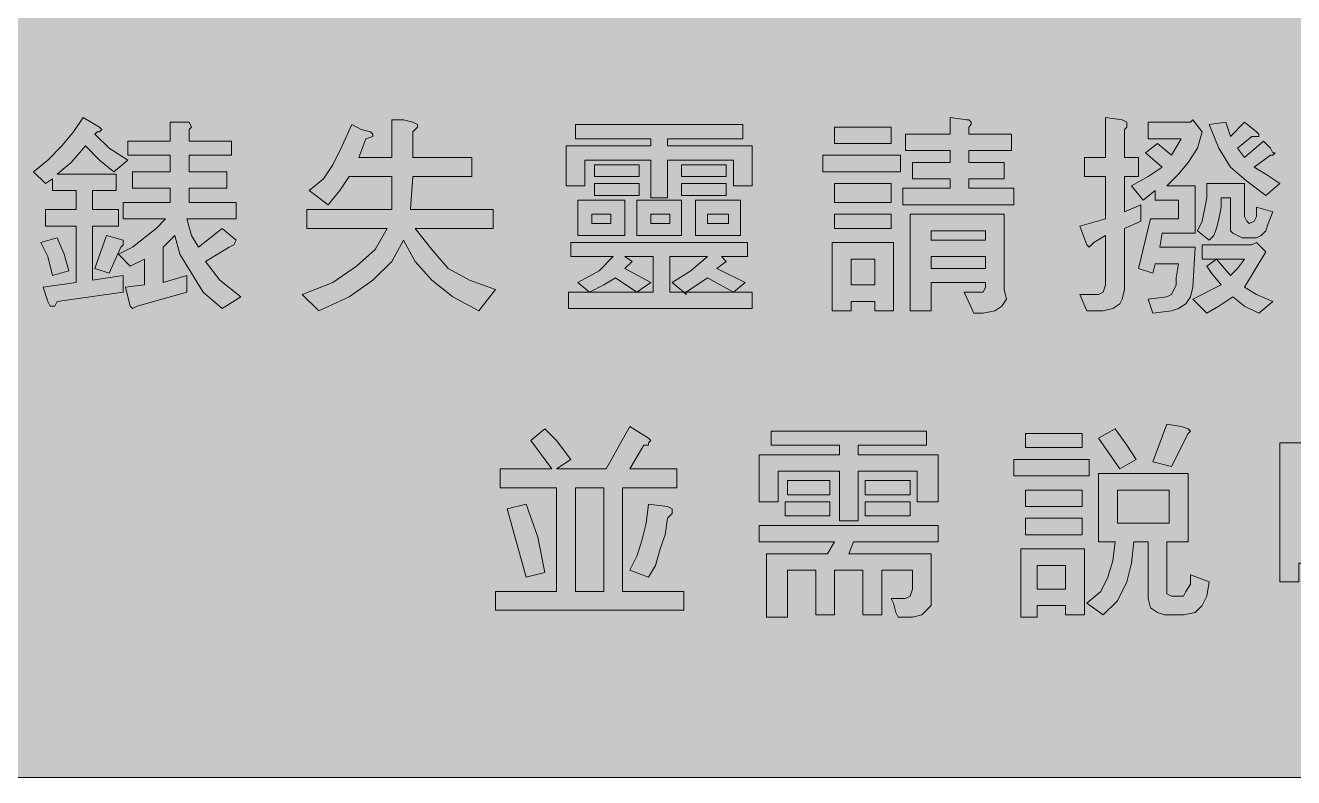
# Model space of a CAD drawing. Header units: metres. Extents: x 10 to 559, y 12 to 260.
# Drawn here: x 172.2 to 269.1, y 12.1 to 69.5 of the extents above; entities that cross this region are included whole.
import ezdxf

# ---------------------------------------------------------------- set-up
doc = ezdxf.new("R2010")
doc.units = ezdxf.units.M
doc.layers.add('FILL_BLUE_0000FF', color=7, linetype='Continuous', true_color=0x0000ff)
doc.layers.add('FILL_WHITE_FFFFFF', color=7, linetype='Continuous', true_color=0xffffff)

msp = doc.modelspace()

# ---------------------------------------------------------------- hatches: boundary and pattern name
at = {"layer": 'FILL_BLUE_0000FF', "true_color": 0x0000ff}
h = msp.add_hatch(color=7, dxfattribs=at)
h.dxf.hatch_style = 1
h.paths.add_polyline_path([(553.76, 259.97), (555.08, 259.58), (556.32, 258.96), (557.46, 258.12), (558.3, 256.98), (558.92, 255.74), (559.31, 254.42), (559.44, 253.08), (559.44, 19.26), (559.31, 17.91), (558.9, 16.56), (558.25, 15.32), (557.46, 14.22), (556.29, 13.28), (555.01, 12.6), (553.69, 12.2), (552.42, 12.06), (17.28, 12.06), (16.04, 12.2), (14.78, 12.6), (13.56, 13.28), (12.42, 14.22), (11.48, 15.36), (10.8, 16.61), (10.4, 17.92), (10.26, 19.26), (10.26, 253.08), (10.4, 254.41), (10.8, 255.6), (11.48, 256.93), (12.42, 258.12), (13.52, 259.04), (14.12, 259.36), (14.76, 259.56), (16.09, 259.97), (17.28, 260.1), (552.42, 260.1), (553.76, 259.97)])
at = {"layer": 'FILL_WHITE_FFFFFF', "true_color": 0xffffff}
h = msp.add_hatch(color=7, dxfattribs=at)
h.dxf.hatch_style = 1
h.paths.add_polyline_path([(173.88, 59.22), (174.96, 60.3), (175.86, 61.38), (176.58, 62.46), (177.84, 61.74), (178.02, 61.56), (177.84, 61.38), (177.66, 61.38), (177.48, 61.2), (178.56, 60.12), (180, 59.22), (178.92, 58.32), (177.84, 59.22), (176.76, 60.3), (175.68, 59.04), (174.6, 58.14), (179.1, 58.14), (179.1, 56.88), (177.3, 56.88), (177.3, 55.44), (179.28, 55.44), (179.28, 54.18), (177.3, 54.18), (177.3, 50.04), (179.64, 50.4), (179.64, 49.14), (174.6, 48.42), (174.42, 48.06), (174.06, 48.06), (173.88, 48.42), (173.52, 49.5), (176.04, 49.86), (176.04, 54.18), (173.7, 54.18), (173.7, 55.44), (176.04, 55.44), (176.04, 56.88), (174.24, 56.88), (174.24, 57.78), (173.7, 57.42), (172.8, 58.32), (173.88, 59.22)])
h = msp.add_hatch(color=7, dxfattribs=at)
h.dxf.hatch_style = 1
h.paths.add_polyline_path([(183.24, 60.66), (183.24, 62.1), (184.68, 62.1), (184.86, 61.74), (184.68, 61.56), (184.68, 60.66), (187.92, 60.66), (187.92, 59.58), (184.68, 59.58), (184.68, 58.32), (187.56, 58.32), (187.56, 57.06), (184.68, 57.06), (184.68, 55.98), (188.28, 55.98), (188.28, 54.72), (184.5, 54.72), (184.86, 53.46), (185.4, 52.56), (187.2, 54), (188.28, 53.1), (188.1, 52.74), (187.74, 52.56), (185.94, 51.48), (187.02, 50.04), (188.64, 48.78), (187.2, 47.88), (185.76, 49.14), (183.96, 52.02), (183.6, 53.46), (182.7, 52.56), (182.7, 49.86), (184.5, 50.4), (184.5, 49.14), (180.72, 48.06), (180.36, 47.88), (180.18, 48.06), (179.82, 49.5), (181.26, 49.68), (181.26, 51.66), (180.18, 51.12), (179.28, 52.02), (180.36, 52.56), (182.16, 54), (182.88, 54.72), (179.64, 54.72), (179.64, 55.98), (183.24, 55.98), (183.24, 57.06), (180.36, 57.06), (180.36, 58.32), (183.24, 58.32), (183.24, 59.58), (180, 59.58), (180, 60.66), (183.24, 60.66)])
h = msp.add_hatch(color=7, dxfattribs=at)
h.dxf.hatch_style = 1
h.paths.add_polyline_path([(198.54, 61.38), (198.72, 61.2), (198.72, 61.02), (198.18, 60.84), (197.64, 59.4), (200.16, 59.4), (200.16, 62.28), (201.06, 62.28), (201.78, 62.1), (202.14, 61.92), (202.14, 61.74), (201.78, 61.38), (201.78, 59.4), (206.28, 59.4), (206.28, 57.96), (201.78, 57.96), (201.6, 55.44), (207.9, 55.44), (207.9, 54), (201.96, 54), (203.22, 52.38), (204.48, 50.94), (206.1, 50.04), (208.08, 49.32), (206.82, 47.7), (204.84, 48.78), (203.22, 50.04), (201.96, 51.48), (201.06, 53.1), (200.16, 51.48), (198.72, 50.04), (196.92, 48.78), (194.58, 47.7), (193.32, 48.96), (195.66, 49.86), (197.46, 51.12), (198.9, 52.38), (199.8, 54), (193.68, 54), (193.68, 55.44), (200.16, 55.44), (200.16, 57.96), (196.92, 57.96), (196.2, 56.88), (195.3, 55.8), (193.86, 56.88), (194.94, 57.78), (195.66, 58.86), (196.38, 60.3), (197.1, 61.92), (197.82, 61.56), (198.54, 61.38)])
h = msp.add_hatch(color=7, dxfattribs=at)
h.dxf.hatch_style = 1
h.paths.add_polyline_path([(239.4, 61.2), (242.82, 61.2), (242.82, 62.46), (244.08, 62.28), (244.26, 62.28), (244.44, 62.1), (244.44, 61.92), (244.26, 61.74), (244.26, 61.2), (247.5, 61.2), (247.5, 59.94), (244.26, 59.94), (244.26, 59.04), (246.96, 59.04), (246.96, 57.78), (244.26, 57.78), (244.26, 57.06), (247.68, 57.06), (247.68, 55.8), (239.22, 55.8), (239.22, 57.06), (242.82, 57.06), (242.82, 57.78), (239.94, 57.78), (239.94, 59.04), (242.82, 59.04), (242.82, 59.94), (239.4, 59.94), (239.4, 61.2)])
h = msp.add_hatch(color=7, dxfattribs=at)
h.dxf.hatch_style = 1
h.paths.add_polyline_path([(255.96, 62.28), (256.32, 62.1), (256.32, 61.74), (256.14, 61.56), (256.14, 59.4), (257.22, 59.4), (257.22, 57.96), (256.14, 57.96), (256.14, 55.26), (257.4, 55.8), (257.4, 54.54), (256.14, 54), (256.14, 49.32), (255.96, 48.6), (255.78, 48.24), (255.24, 47.88), (254.52, 47.7), (253.26, 47.7), (252.72, 48.96), (254.16, 48.96), (254.52, 49.14), (254.7, 49.68), (254.7, 53.46), (253.8, 52.92), (253.62, 52.74), (253.44, 52.56), (253.26, 52.74), (252.72, 54.18), (254.7, 54.72), (254.7, 57.96), (253.08, 57.96), (253.08, 59.4), (254.7, 59.4), (254.7, 62.46), (255.96, 62.28)])
h = msp.add_hatch(color=7, dxfattribs=at)
h.dxf.hatch_style = 1
h.paths.add_polyline_path([(261.18, 62.1), (261.36, 62.28), (262.08, 61.38), (261.72, 60.12), (261, 59.04), (260.28, 58.14), (259.38, 57.24), (261.54, 57.24), (261.54, 53.64), (259.02, 53.64), (258.84, 52.56), (261.54, 52.56), (261.36, 49.5), (261.18, 48.78), (260.82, 48.24), (260.28, 47.88), (259.74, 47.7), (258.3, 47.52), (257.94, 48.6), (259.38, 48.78), (259.74, 48.96), (260.1, 49.68), (260.1, 50.22), (260.28, 51.3), (258.48, 51.3), (258.3, 50.58), (257.22, 50.94), (258.12, 54.72), (260.28, 54.72), (260.28, 56.16), (258.48, 56.16), (258.48, 56.88), (257.58, 56.16), (256.68, 57.24), (257.94, 57.96), (259.02, 58.68), (257.76, 59.76), (258.66, 60.48), (259.74, 59.58), (260.46, 60.84), (257.94, 60.84), (257.94, 62.1), (261.18, 62.1)])
h = msp.add_hatch(color=7, dxfattribs=at)
h.dxf.hatch_style = 1
h.paths.add_polyline_path([(264.24, 61.02), (265.32, 62.1), (266.22, 61.38), (266.4, 61.2), (266.4, 61.02), (265.86, 61.02), (264.78, 60.12), (265.32, 59.4), (266.76, 60.66), (267.3, 60.12), (267.48, 59.76), (267.66, 59.76), (267.48, 59.58), (267.3, 59.58), (266.04, 58.68), (266.94, 58.14), (268.02, 57.42), (266.94, 56.52), (265.5, 57.6), (264.24, 58.68), (263.34, 60.12), (262.62, 61.92), (263.88, 62.1), (264.24, 61.02)])
h = msp.add_hatch(color=7, dxfattribs=at)
h.dxf.hatch_style = 1
h.paths.add_polyline_path([(226.98, 61.92), (226.98, 60.84), (221.22, 60.84), (221.22, 60.3), (227.7, 60.3), (227.7, 57.24), (226.26, 57.24), (226.26, 59.22), (221.22, 59.22), (221.22, 56.34), (219.96, 56.34), (219.96, 59.22), (214.92, 59.22), (214.92, 57.24), (213.48, 57.24), (213.48, 60.3), (219.96, 60.3), (219.96, 60.84), (214.2, 60.84), (214.2, 61.92), (226.98, 61.92)])
h = msp.add_hatch(color=7, dxfattribs=at)
h.dxf.hatch_style = 1
h.paths.add_polyline_path([(238.32, 61.74), (238.32, 60.48), (234, 60.48), (234, 61.74), (238.32, 61.74)])
h = msp.add_hatch(color=7, dxfattribs=at)
h.dxf.hatch_style = 1
h.paths.add_polyline_path([(239.04, 59.58), (239.04, 58.32), (233.1, 58.32), (233.1, 59.58), (239.04, 59.58)])
h = msp.add_hatch(color=7, dxfattribs=at)
h.dxf.hatch_style = 1
h.paths.add_polyline_path([(219.06, 58.86), (219.06, 57.96), (215.64, 57.96), (215.64, 58.86), (219.06, 58.86)])
h = msp.add_hatch(color=7, dxfattribs=at)
h.dxf.hatch_style = 1
h.paths.add_polyline_path([(225.72, 58.86), (225.72, 57.96), (222.3, 57.96), (222.3, 58.86), (225.72, 58.86)])
h = msp.add_hatch(color=7, dxfattribs=at)
h.dxf.hatch_style = 1
h.paths.add_polyline_path([(219.06, 57.42), (219.06, 56.52), (215.64, 56.52), (215.64, 57.42), (219.06, 57.42)])
h = msp.add_hatch(color=7, dxfattribs=at)
h.dxf.hatch_style = 1
h.paths.add_polyline_path([(225.72, 57.42), (225.72, 56.52), (222.3, 56.52), (222.3, 57.42), (225.72, 57.42)])
h = msp.add_hatch(color=7, dxfattribs=at)
h.dxf.hatch_style = 1
h.paths.add_polyline_path([(238.32, 57.42), (238.32, 55.98), (234, 55.98), (234, 57.42), (238.32, 57.42)])
h = msp.add_hatch(color=7, dxfattribs=at)
h.dxf.hatch_style = 1
h.paths.add_polyline_path([(265.32, 54.9), (265.5, 54.54), (265.68, 54.36), (266.04, 54.54), (266.22, 54.9), (266.22, 55.62), (267.48, 55.26), (267.12, 54.36), (266.94, 53.82), (266.76, 53.64), (266.58, 53.46), (266.22, 53.28), (265.14, 53.28), (264.78, 53.46), (264.42, 53.64), (264.24, 53.82), (264.24, 56.34), (263.52, 56.34), (263.52, 55.62), (263.34, 54.72), (263.16, 54), (262.98, 53.46), (262.62, 53.1), (261.72, 53.82), (262.08, 54.54), (262.44, 56.34), (262.44, 57.42), (265.32, 57.42), (265.32, 54.9)])
h = msp.add_hatch(color=7, dxfattribs=at)
h.dxf.hatch_style = 1
h.paths.add_polyline_path([(217.98, 53.46), (214.38, 53.46), (214.38, 56.16), (217.98, 56.16), (217.98, 53.46)])
h.paths.add_polyline_path([(216.9, 55.08), (215.46, 55.08), (215.46, 54.36), (216.9, 54.36), (216.9, 55.08)], flags=16)
h = msp.add_hatch(color=7, dxfattribs=at)
h.dxf.hatch_style = 1
h.paths.add_polyline_path([(222.3, 53.46), (218.88, 53.46), (218.88, 56.16), (222.3, 56.16), (222.3, 53.46)])
h.paths.add_polyline_path([(221.4, 55.08), (219.96, 55.08), (219.96, 54.36), (221.4, 54.36), (221.4, 55.08)], flags=16)
h = msp.add_hatch(color=7, dxfattribs=at)
h.dxf.hatch_style = 1
h.paths.add_polyline_path([(226.8, 53.46), (223.38, 53.46), (223.38, 56.16), (226.8, 56.16), (226.8, 53.46)])
h.paths.add_polyline_path([(225.9, 55.08), (224.28, 55.08), (224.28, 54.36), (225.9, 54.36), (225.9, 55.08)], flags=16)
h = msp.add_hatch(color=7, dxfattribs=at)
h.dxf.hatch_style = 1
h.paths.add_polyline_path([(238.32, 55.08), (238.32, 54), (234, 54), (234, 55.08), (238.32, 55.08)])
h = msp.add_hatch(color=7, dxfattribs=at)
h.dxf.hatch_style = 1
h.paths.add_polyline_path([(246.96, 49.32), (247.14, 48.6), (246.78, 48.06), (246.24, 47.7), (245.34, 47.52), (244.62, 47.52), (243.9, 49.14), (245.34, 49.14), (245.52, 49.5), (245.52, 49.86), (241.38, 49.86), (241.38, 47.7), (239.76, 47.7), (239.76, 55.08), (246.96, 55.08), (246.96, 49.32)])
h.paths.add_polyline_path([(241.38, 53.82), (241.38, 53.1), (245.52, 53.1), (245.52, 53.82), (241.38, 53.82)], flags=16)
h.paths.add_polyline_path([(245.52, 51.84), (241.38, 51.84), (241.38, 50.94), (245.52, 50.94), (245.52, 51.84)], flags=16)
h = msp.add_hatch(color=7, dxfattribs=at)
h.dxf.hatch_style = 1
h.paths.add_polyline_path([(178.38, 53.46), (179.64, 53.1), (179.64, 52.74), (179.46, 52.56), (178.56, 50.58), (177.48, 50.94), (178.38, 53.46)])
h = msp.add_hatch(color=7, dxfattribs=at)
h.dxf.hatch_style = 1
h.paths.add_polyline_path([(175.14, 52.02), (175.5, 50.76), (174.24, 50.4), (173.88, 51.84), (173.34, 52.92), (174.6, 53.28), (175.14, 52.02)])
h = msp.add_hatch(color=7, dxfattribs=at)
h.dxf.hatch_style = 1
h.paths.add_polyline_path([(227.7, 47.88), (213.66, 47.88), (213.66, 49.14), (215.28, 49.14), (214.38, 49.86), (216, 50.76), (217.08, 51.84), (213.84, 51.84), (213.84, 52.92), (227.34, 52.92), (227.34, 51.84), (225.36, 51.84), (225.72, 51.48), (225, 50.94), (227.16, 49.86), (226.26, 49.14), (227.7, 49.14), (227.7, 47.88)])
h.paths.add_polyline_path([(218.88, 49.14), (217.26, 50.22), (216.36, 49.68), (215.28, 49.14), (218.88, 49.14)], flags=16)
h.paths.add_polyline_path([(220.14, 49.14), (220.14, 51.84), (217.98, 51.84), (218.52, 51.48), (217.98, 50.94), (219.96, 49.86), (218.88, 49.14), (220.14, 49.14)], flags=16)
h.paths.add_polyline_path([(224.28, 50.22), (222.66, 49.14), (226.26, 49.14), (224.28, 50.22)], flags=16)
h.paths.add_polyline_path([(222.48, 49.14), (222.66, 48.96), (222.66, 49.14), (222.48, 49.14)], flags=16)
h.paths.add_polyline_path([(221.58, 49.86), (223.02, 50.76), (224.28, 51.84), (221.4, 51.84), (221.4, 49.14), (222.48, 49.14), (221.58, 49.86)], flags=16)
h = msp.add_hatch(color=7, dxfattribs=at)
h.dxf.hatch_style = 1
h.paths.add_polyline_path([(238.5, 52.92), (238.5, 47.7), (237.06, 47.7), (237.06, 48.42), (235.26, 48.42), (235.26, 47.7), (233.82, 47.7), (233.82, 52.92), (238.5, 52.92)])
h.paths.add_polyline_path([(237.06, 51.66), (235.26, 51.66), (235.26, 49.68), (237.06, 49.68), (237.06, 51.66)], flags=16)
h = msp.add_hatch(color=7, dxfattribs=at)
h.dxf.hatch_style = 1
h.paths.add_polyline_path([(262.08, 52.74), (265.86, 52.74), (266.22, 52.92), (266.94, 52.2), (265.32, 49.5), (266.22, 48.96), (267.48, 48.42), (266.4, 47.52), (265.32, 48.06), (264.42, 48.78), (263.34, 48.06), (262.44, 47.52), (261.36, 48.6), (263.52, 49.68), (262.8, 50.58), (262.44, 51.12), (263.16, 51.66), (262.08, 51.66), (262.08, 52.74)])
h.paths.add_polyline_path([(264.24, 50.4), (264.78, 50.94), (265.32, 51.66), (263.16, 51.66), (264.24, 50.4)], flags=16)
h = msp.add_hatch(color=7, dxfattribs=at)
h.dxf.hatch_style = 1
h.paths.add_polyline_path([(210.78, 37.8), (211.86, 38.7), (212.76, 37.8), (213.84, 36.36), (212.76, 35.64), (216.54, 35.64), (218.34, 38.88), (219.78, 37.98), (219.96, 37.8), (219.78, 37.62), (219.78, 37.44), (219.42, 37.44), (218.34, 35.64), (221.94, 35.64), (221.94, 34.2), (217.8, 34.2), (217.8, 26.28), (222.48, 26.28), (222.48, 24.84), (208.08, 24.84), (208.08, 26.28), (212.76, 26.28), (212.76, 34.2), (208.44, 34.2), (208.44, 35.64), (212.4, 35.64), (210.78, 37.8)])
h.paths.add_polyline_path([(216.36, 34.2), (214.2, 34.2), (214.2, 26.28), (216.36, 26.28), (216.36, 34.2)], flags=16)
h = msp.add_hatch(color=7, dxfattribs=at)
h.dxf.hatch_style = 1
h.paths.add_polyline_path([(259.38, 39.06), (260.46, 38.88), (261, 38.7), (261.18, 38.52), (261, 38.34), (259.74, 35.82), (258.3, 36.18), (259.38, 39.06)])
h = msp.add_hatch(color=7, dxfattribs=at)
h.dxf.hatch_style = 1
h.paths.add_polyline_path([(241.92, 36.72), (241.92, 33.12), (240.3, 33.12), (240.3, 35.46), (235.8, 35.46), (235.8, 31.68), (234.36, 31.68), (234.36, 35.46), (229.68, 35.46), (229.68, 33.12), (228.24, 33.12), (228.24, 36.72), (234.36, 36.72), (234.36, 37.44), (229.14, 37.44), (229.14, 38.52), (241.02, 38.52), (241.02, 37.44), (235.8, 37.44), (235.8, 36.72), (241.92, 36.72)])
h = msp.add_hatch(color=7, dxfattribs=at)
h.dxf.hatch_style = 1
h.paths.add_polyline_path([(252.9, 38.34), (252.9, 37.26), (248.58, 37.26), (248.58, 38.34), (252.9, 38.34)])
h = msp.add_hatch(color=7, dxfattribs=at)
h.dxf.hatch_style = 1
h.paths.add_polyline_path([(254.16, 37.98), (255.42, 38.7), (256.32, 37.44), (257.04, 36.36), (255.78, 35.64), (254.16, 37.98)])
h = msp.add_hatch(color=7, dxfattribs=at)
h.dxf.hatch_style = 1
h.paths.add_polyline_path([(271.98, 27.9), (271.98, 28.44), (269.46, 28.44), (269.46, 27), (268.02, 27), (268.02, 37.62), (273.42, 37.62), (273.42, 27.9), (271.98, 27.9)])
h.paths.add_polyline_path([(269.46, 36.36), (269.46, 33.66), (271.98, 33.66), (271.98, 36.36), (269.46, 36.36)], flags=16)
h.paths.add_polyline_path([(271.98, 32.4), (269.46, 32.4), (269.46, 29.7), (271.98, 29.7), (271.98, 32.4)], flags=16)
h = msp.add_hatch(color=7, dxfattribs=at)
h.dxf.hatch_style = 1
h.paths.add_polyline_path([(253.44, 36.36), (253.44, 35.1), (247.68, 35.1), (247.68, 36.36), (253.44, 36.36)])
h = msp.add_hatch(color=7, dxfattribs=at)
h.dxf.hatch_style = 1
h.paths.add_polyline_path([(261, 35.28), (261, 30.06), (259.38, 30.06), (259.38, 26.1), (259.74, 25.92), (260.64, 25.92), (260.82, 26.28), (261.18, 26.82), (261.18, 27.54), (262.62, 27), (262.44, 25.92), (262.08, 25.2), (261.54, 24.66), (260.64, 24.48), (259.2, 24.48), (258.66, 24.66), (258.12, 25.02), (257.94, 25.74), (257.94, 30.06), (256.86, 30.06), (256.68, 28.44), (256.32, 27), (255.6, 25.56), (254.52, 24.48), (253.26, 25.38), (254.34, 26.28), (254.88, 27.36), (255.24, 28.62), (255.42, 30.06), (254.16, 30.06), (254.16, 35.28), (261, 35.28)])
h.paths.add_polyline_path([(259.56, 34.02), (255.6, 34.02), (255.6, 31.5), (259.56, 31.5), (259.56, 34.02)], flags=16)
h = msp.add_hatch(color=7, dxfattribs=at)
h.dxf.hatch_style = 1
h.paths.add_polyline_path([(233.64, 34.74), (233.64, 33.66), (230.4, 33.66), (230.4, 34.74), (233.64, 34.74)])
h = msp.add_hatch(color=7, dxfattribs=at)
h.dxf.hatch_style = 1
h.paths.add_polyline_path([(239.76, 34.74), (239.76, 33.66), (236.34, 33.66), (236.34, 34.74), (239.76, 34.74)])
h = msp.add_hatch(color=7, dxfattribs=at)
h.dxf.hatch_style = 1
h.paths.add_polyline_path([(252.9, 34.02), (252.9, 32.76), (248.58, 32.76), (248.58, 34.02), (252.9, 34.02)])
h = msp.add_hatch(color=7, dxfattribs=at)
h.dxf.hatch_style = 1
h.paths.add_polyline_path([(233.64, 33.12), (233.64, 32.04), (230.22, 32.04), (230.22, 33.12), (233.64, 33.12)])
h = msp.add_hatch(color=7, dxfattribs=at)
h.dxf.hatch_style = 1
h.paths.add_polyline_path([(239.76, 33.12), (239.76, 32.04), (236.34, 32.04), (236.34, 33.12), (239.76, 33.12)])
h = msp.add_hatch(color=7, dxfattribs=at)
h.dxf.hatch_style = 1
h.paths.add_polyline_path([(211.32, 30.42), (211.86, 27.72), (210.42, 27.36), (208.98, 32.58), (210.42, 32.94), (211.32, 30.42)])
h = msp.add_hatch(color=7, dxfattribs=at)
h.dxf.hatch_style = 1
h.paths.add_polyline_path([(218.88, 28.98), (219.24, 30.06), (219.6, 31.5), (219.78, 32.94), (221.22, 32.76), (221.58, 32.58), (221.58, 32.22), (221.22, 31.86), (221.04, 30.6), (220.68, 29.52), (220.32, 28.26), (219.78, 27.36), (218.34, 27.9), (218.88, 28.98)])
h = msp.add_hatch(color=7, dxfattribs=at)
h.dxf.hatch_style = 1
h.paths.add_polyline_path([(241.92, 30.06), (235.44, 30.06), (235.08, 29.16), (241.38, 29.16), (241.38, 25.2), (240.66, 24.48), (239.94, 24.3), (238.86, 24.3), (238.68, 24.66), (238.5, 25.38), (238.32, 25.74), (239.4, 25.74), (239.76, 25.92), (239.94, 26.46), (239.94, 27.9), (237.6, 27.9), (237.6, 24.48), (236.16, 24.48), (236.16, 27.9), (234, 27.9), (234, 24.48), (232.56, 24.48), (232.56, 27.9), (230.4, 27.9), (230.4, 24.3), (228.78, 24.3), (228.78, 29.16), (233.46, 29.16), (234, 30.06), (228.24, 30.06), (228.24, 31.32), (241.92, 31.32), (241.92, 30.06)])
h = msp.add_hatch(color=7, dxfattribs=at)
h.dxf.hatch_style = 1
h.paths.add_polyline_path([(252.9, 31.86), (252.9, 30.6), (248.58, 30.6), (248.58, 31.86), (252.9, 31.86)])
h = msp.add_hatch(color=7, dxfattribs=at)
h.dxf.hatch_style = 1
h.paths.add_polyline_path([(253.08, 29.52), (253.08, 24.48), (251.64, 24.48), (251.64, 25.2), (249.48, 25.2), (249.48, 24.3), (248.22, 24.3), (248.22, 29.52), (253.08, 29.52)])
h.paths.add_polyline_path([(251.64, 28.26), (249.48, 28.26), (249.48, 26.46), (251.64, 26.46), (251.64, 28.26)], flags=16)

# ---------------------------------------------------------------- linework, layer by layer
at = {"layer": 'FILL_BLUE_0000FF', "lineweight": 0, "true_color": 0x0000ff}
msp.add_lwpolyline([(552.42, 12.06), (17.28, 12.06), (16.04, 12.2), (14.78, 12.6), (13.56, 13.28), (12.42, 14.22), (11.48, 15.36), (10.8, 16.61), (10.4, 17.92), (10.26, 19.26), (10.26, 253.08), (10.4, 254.41), (10.8, 255.6), (11.48, 256.93), (12.42, 258.12), (13.52, 259.04), (14.12, 259.36), (14.76, 259.56), (16.09, 259.97), (17.28, 260.1), (552.42, 260.1)], dxfattribs=at)
at = {"layer": 'FILL_WHITE_FFFFFF', "lineweight": 0, "true_color": 0xffffff}
for points in [[(173.88, 59.22), (174.96, 60.3), (175.86, 61.38), (176.58, 62.46), (177.84, 61.74), (178.02, 61.56), (177.84, 61.38), (177.66, 61.38), (177.48, 61.2), (178.56, 60.12), (180, 59.22), (178.92, 58.32), (177.84, 59.22), (176.76, 60.3), (175.68, 59.04), (174.6, 58.14), (179.1, 58.14), (179.1, 56.88), (177.3, 56.88), (177.3, 55.44), (179.28, 55.44), (179.28, 54.18), (177.3, 54.18), (177.3, 50.04), (179.64, 50.4), (179.64, 49.14), (174.6, 48.42), (174.42, 48.06), (174.06, 48.06), (173.88, 48.42), (173.52, 49.5), (176.04, 49.86), (176.04, 54.18), (173.7, 54.18), (173.7, 55.44), (176.04, 55.44), (176.04, 56.88), (174.24, 56.88), (174.24, 57.78), (173.7, 57.42), (172.8, 58.32)], [(183.24, 60.66), (183.24, 62.1), (184.68, 62.1), (184.86, 61.74), (184.68, 61.56), (184.68, 60.66), (187.92, 60.66), (187.92, 59.58), (184.68, 59.58), (184.68, 58.32), (187.56, 58.32), (187.56, 57.06), (184.68, 57.06), (184.68, 55.98), (188.28, 55.98), (188.28, 54.72), (184.5, 54.72), (184.86, 53.46), (185.4, 52.56), (187.2, 54), (188.28, 53.1), (188.1, 52.74), (187.74, 52.56), (185.94, 51.48), (187.02, 50.04), (188.64, 48.78), (187.2, 47.88), (185.76, 49.14), (183.96, 52.02), (183.6, 53.46), (182.7, 52.56), (182.7, 49.86), (184.5, 50.4), (184.5, 49.14), (180.72, 48.06), (180.36, 47.88), (180.18, 48.06), (179.82, 49.5), (181.26, 49.68), (181.26, 51.66), (180.18, 51.12), (179.28, 52.02), (180.36, 52.56), (182.16, 54), (182.88, 54.72), (179.64, 54.72), (179.64, 55.98), (183.24, 55.98), (183.24, 57.06), (180.36, 57.06), (180.36, 58.32), (183.24, 58.32), (183.24, 59.58), (180, 59.58), (180, 60.66)], [(198.54, 61.38), (198.72, 61.2), (198.72, 61.02), (198.18, 60.84), (197.64, 59.4), (200.16, 59.4), (200.16, 62.28), (201.06, 62.28), (201.78, 62.1), (202.14, 61.92), (202.14, 61.74), (201.78, 61.38), (201.78, 59.4), (206.28, 59.4), (206.28, 57.96), (201.78, 57.96), (201.6, 55.44), (207.9, 55.44), (207.9, 54), (201.96, 54), (203.22, 52.38), (204.48, 50.94), (206.1, 50.04), (208.08, 49.32), (206.82, 47.7), (204.84, 48.78), (203.22, 50.04), (201.96, 51.48), (201.06, 53.1), (200.16, 51.48), (198.72, 50.04), (196.92, 48.78), (194.58, 47.7), (193.32, 48.96), (195.66, 49.86), (197.46, 51.12), (198.9, 52.38), (199.8, 54), (193.68, 54), (193.68, 55.44), (200.16, 55.44), (200.16, 57.96), (196.92, 57.96), (196.2, 56.88), (195.3, 55.8), (193.86, 56.88), (194.94, 57.78), (195.66, 58.86), (196.38, 60.3), (197.1, 61.92), (197.82, 61.56)], [(239.4, 61.2), (242.82, 61.2), (242.82, 62.46), (244.08, 62.28), (244.26, 62.28), (244.44, 62.1), (244.44, 61.92), (244.26, 61.74), (244.26, 61.2), (247.5, 61.2), (247.5, 59.94), (244.26, 59.94), (244.26, 59.04), (246.96, 59.04), (246.96, 57.78), (244.26, 57.78), (244.26, 57.06), (247.68, 57.06), (247.68, 55.8), (239.22, 55.8), (239.22, 57.06), (242.82, 57.06), (242.82, 57.78), (239.94, 57.78), (239.94, 59.04), (242.82, 59.04), (242.82, 59.94), (239.4, 59.94)], [(255.96, 62.28), (256.32, 62.1), (256.32, 61.74), (256.14, 61.56), (256.14, 59.4), (257.22, 59.4), (257.22, 57.96), (256.14, 57.96), (256.14, 55.26), (257.4, 55.8), (257.4, 54.54), (256.14, 54), (256.14, 49.32), (255.96, 48.6), (255.78, 48.24), (255.24, 47.88), (254.52, 47.7), (253.26, 47.7), (252.72, 48.96), (254.16, 48.96), (254.52, 49.14), (254.7, 49.68), (254.7, 53.46), (253.8, 52.92), (253.62, 52.74), (253.44, 52.56), (253.26, 52.74), (252.72, 54.18), (254.7, 54.72), (254.7, 57.96), (253.08, 57.96), (253.08, 59.4), (254.7, 59.4), (254.7, 62.46)], [(261.18, 62.1), (261.36, 62.28), (262.08, 61.38), (261.72, 60.12), (261, 59.04), (260.28, 58.14), (259.38, 57.24), (261.54, 57.24), (261.54, 53.64), (259.02, 53.64), (258.84, 52.56), (261.54, 52.56), (261.36, 49.5), (261.18, 48.78), (260.82, 48.24), (260.28, 47.88), (259.74, 47.7), (258.3, 47.52), (257.94, 48.6), (259.38, 48.78), (259.74, 48.96), (260.1, 49.68), (260.1, 50.22), (260.28, 51.3), (258.48, 51.3), (258.3, 50.58), (257.22, 50.94), (258.12, 54.72), (260.28, 54.72), (260.28, 56.16), (258.48, 56.16), (258.48, 56.88), (257.58, 56.16), (256.68, 57.24), (257.94, 57.96), (259.02, 58.68), (257.76, 59.76), (258.66, 60.48), (259.74, 59.58), (260.46, 60.84), (257.94, 60.84), (257.94, 62.1)], [(264.24, 61.02), (265.32, 62.1), (266.22, 61.38), (266.4, 61.2), (266.4, 61.02), (265.86, 61.02), (264.78, 60.12), (265.32, 59.4), (266.76, 60.66), (267.3, 60.12), (267.48, 59.76), (267.66, 59.76), (267.48, 59.58), (267.3, 59.58), (266.04, 58.68), (266.94, 58.14), (268.02, 57.42), (266.94, 56.52), (265.5, 57.6), (264.24, 58.68), (263.34, 60.12), (262.62, 61.92), (263.88, 62.1)], [(226.98, 61.92), (226.98, 60.84), (221.22, 60.84), (221.22, 60.3), (227.7, 60.3), (227.7, 57.24), (226.26, 57.24), (226.26, 59.22), (221.22, 59.22), (221.22, 56.34), (219.96, 56.34), (219.96, 59.22), (214.92, 59.22), (214.92, 57.24), (213.48, 57.24), (213.48, 60.3), (219.96, 60.3), (219.96, 60.84), (214.2, 60.84), (214.2, 61.92)], [(238.32, 61.74), (238.32, 60.48), (234, 60.48), (234, 61.74)], [(239.04, 59.58), (239.04, 58.32), (233.1, 58.32), (233.1, 59.58)], [(219.06, 58.86), (219.06, 57.96), (215.64, 57.96), (215.64, 58.86)], [(225.72, 58.86), (225.72, 57.96), (222.3, 57.96), (222.3, 58.86)], [(219.06, 57.42), (219.06, 56.52), (215.64, 56.52), (215.64, 57.42)], [(225.72, 57.42), (225.72, 56.52), (222.3, 56.52), (222.3, 57.42)], [(238.32, 57.42), (238.32, 55.98), (234, 55.98), (234, 57.42)], [(265.32, 54.9), (265.5, 54.54), (265.68, 54.36), (266.04, 54.54), (266.22, 54.9), (266.22, 55.62), (267.48, 55.26), (267.12, 54.36), (266.94, 53.82), (266.76, 53.64), (266.58, 53.46), (266.22, 53.28), (265.14, 53.28), (264.78, 53.46), (264.42, 53.64), (264.24, 53.82), (264.24, 56.34), (263.52, 56.34), (263.52, 55.62), (263.34, 54.72), (263.16, 54), (262.98, 53.46), (262.62, 53.1), (261.72, 53.82), (262.08, 54.54), (262.44, 56.34), (262.44, 57.42), (265.32, 57.42)], [(217.98, 53.46), (214.38, 53.46), (214.38, 56.16), (217.98, 56.16)], [(222.3, 53.46), (218.88, 53.46), (218.88, 56.16), (222.3, 56.16)], [(226.8, 53.46), (223.38, 53.46), (223.38, 56.16), (226.8, 56.16)], [(216.9, 55.08), (215.46, 55.08), (215.46, 54.36), (216.9, 54.36)], [(221.4, 55.08), (219.96, 55.08), (219.96, 54.36), (221.4, 54.36)], [(225.9, 55.08), (224.28, 55.08), (224.28, 54.36), (225.9, 54.36)], [(238.32, 55.08), (238.32, 54), (234, 54), (234, 55.08)], [(246.96, 49.32), (247.14, 48.6), (246.78, 48.06), (246.24, 47.7), (245.34, 47.52), (244.62, 47.52), (243.9, 49.14), (245.34, 49.14), (245.52, 49.5), (245.52, 49.86), (241.38, 49.86), (241.38, 47.7), (239.76, 47.7), (239.76, 55.08), (246.96, 55.08)], [(178.38, 53.46), (179.64, 53.1), (179.64, 52.74), (179.46, 52.56), (178.56, 50.58), (177.48, 50.94)], [(241.38, 53.82), (241.38, 53.1), (245.52, 53.1), (245.52, 53.82)], [(175.14, 52.02), (175.5, 50.76), (174.24, 50.4), (173.88, 51.84), (173.34, 52.92), (174.6, 53.28)], [(227.7, 47.88), (213.66, 47.88), (213.66, 49.14), (215.28, 49.14), (214.38, 49.86), (216, 50.76), (217.08, 51.84), (213.84, 51.84), (213.84, 52.92), (227.34, 52.92), (227.34, 51.84), (225.36, 51.84), (225.72, 51.48), (225, 50.94), (227.16, 49.86), (226.26, 49.14), (227.7, 49.14)], [(238.5, 52.92), (238.5, 47.7), (237.06, 47.7), (237.06, 48.42), (235.26, 48.42), (235.26, 47.7), (233.82, 47.7), (233.82, 52.92)], [(262.08, 52.74), (265.86, 52.74), (266.22, 52.92), (266.94, 52.2), (265.32, 49.5), (266.22, 48.96), (267.48, 48.42), (266.4, 47.52), (265.32, 48.06), (264.42, 48.78), (263.34, 48.06), (262.44, 47.52), (261.36, 48.6), (263.52, 49.68), (262.8, 50.58), (262.44, 51.12), (263.16, 51.66), (262.08, 51.66)], [(220.14, 49.14), (220.14, 51.84), (217.98, 51.84), (218.52, 51.48), (217.98, 50.94), (219.96, 49.86), (218.88, 49.14)], [(221.58, 49.86), (223.02, 50.76), (224.28, 51.84), (221.4, 51.84), (221.4, 49.14), (222.48, 49.14)], [(237.06, 51.66), (235.26, 51.66), (235.26, 49.68), (237.06, 49.68)], [(245.52, 51.84), (241.38, 51.84), (241.38, 50.94), (245.52, 50.94)], [(264.24, 50.4), (264.78, 50.94), (265.32, 51.66), (263.16, 51.66)], [(218.88, 49.14), (217.26, 50.22), (216.36, 49.68), (215.28, 49.14)], [(224.28, 50.22), (222.66, 49.14), (226.26, 49.14)], [(222.48, 49.14), (222.66, 48.96), (222.66, 49.14)], [(210.78, 37.8), (211.86, 38.7), (212.76, 37.8), (213.84, 36.36), (212.76, 35.64), (216.54, 35.64), (218.34, 38.88), (219.78, 37.98), (219.96, 37.8), (219.78, 37.62), (219.78, 37.44), (219.42, 37.44), (218.34, 35.64), (221.94, 35.64), (221.94, 34.2), (217.8, 34.2), (217.8, 26.28), (222.48, 26.28), (222.48, 24.84), (208.08, 24.84), (208.08, 26.28), (212.76, 26.28), (212.76, 34.2), (208.44, 34.2), (208.44, 35.64), (212.4, 35.64)], [(259.38, 39.06), (260.46, 38.88), (261, 38.7), (261.18, 38.52), (261, 38.34), (259.74, 35.82), (258.3, 36.18)], [(241.92, 36.72), (241.92, 33.12), (240.3, 33.12), (240.3, 35.46), (235.8, 35.46), (235.8, 31.68), (234.36, 31.68), (234.36, 35.46), (229.68, 35.46), (229.68, 33.12), (228.24, 33.12), (228.24, 36.72), (234.36, 36.72), (234.36, 37.44), (229.14, 37.44), (229.14, 38.52), (241.02, 38.52), (241.02, 37.44), (235.8, 37.44), (235.8, 36.72)], [(252.9, 38.34), (252.9, 37.26), (248.58, 37.26), (248.58, 38.34)], [(254.16, 37.98), (255.42, 38.7), (256.32, 37.44), (257.04, 36.36), (255.78, 35.64)], [(271.98, 27.9), (271.98, 28.44), (269.46, 28.44), (269.46, 27), (268.02, 27), (268.02, 37.62), (273.42, 37.62), (273.42, 27.9)], [(253.44, 36.36), (253.44, 35.1), (247.68, 35.1), (247.68, 36.36)], [(261, 35.28), (261, 30.06), (259.38, 30.06), (259.38, 26.1), (259.74, 25.92), (260.64, 25.92), (260.82, 26.28), (261.18, 26.82), (261.18, 27.54), (262.62, 27), (262.44, 25.92), (262.08, 25.2), (261.54, 24.66), (260.64, 24.48), (259.2, 24.48), (258.66, 24.66), (258.12, 25.02), (257.94, 25.74), (257.94, 30.06), (256.86, 30.06), (256.68, 28.44), (256.32, 27), (255.6, 25.56), (254.52, 24.48), (253.26, 25.38), (254.34, 26.28), (254.88, 27.36), (255.24, 28.62), (255.42, 30.06), (254.16, 30.06), (254.16, 35.28)], [(216.36, 34.2), (214.2, 34.2), (214.2, 26.28), (216.36, 26.28)], [(233.64, 34.74), (233.64, 33.66), (230.4, 33.66), (230.4, 34.74)], [(239.76, 34.74), (239.76, 33.66), (236.34, 33.66), (236.34, 34.74)], [(252.9, 34.02), (252.9, 32.76), (248.58, 32.76), (248.58, 34.02)], [(259.56, 34.02), (255.6, 34.02), (255.6, 31.5), (259.56, 31.5)], [(233.64, 33.12), (233.64, 32.04), (230.22, 32.04), (230.22, 33.12)], [(239.76, 33.12), (239.76, 32.04), (236.34, 32.04), (236.34, 33.12)], [(211.32, 30.42), (211.86, 27.72), (210.42, 27.36), (208.98, 32.58), (210.42, 32.94)], [(218.88, 28.98), (219.24, 30.06), (219.6, 31.5), (219.78, 32.94), (221.22, 32.76), (221.58, 32.58), (221.58, 32.22), (221.22, 31.86), (221.04, 30.6), (220.68, 29.52), (220.32, 28.26), (219.78, 27.36), (218.34, 27.9)], [(241.92, 30.06), (235.44, 30.06), (235.08, 29.16), (241.38, 29.16), (241.38, 25.2), (240.66, 24.48), (239.94, 24.3), (238.86, 24.3), (238.68, 24.66), (238.5, 25.38), (238.32, 25.74), (239.4, 25.74), (239.76, 25.92), (239.94, 26.46), (239.94, 27.9), (237.6, 27.9), (237.6, 24.48), (236.16, 24.48), (236.16, 27.9), (234, 27.9), (234, 24.48), (232.56, 24.48), (232.56, 27.9), (230.4, 27.9), (230.4, 24.3), (228.78, 24.3), (228.78, 29.16), (233.46, 29.16), (234, 30.06), (228.24, 30.06), (228.24, 31.32), (241.92, 31.32)], [(252.9, 31.86), (252.9, 30.6), (248.58, 30.6), (248.58, 31.86)], [(253.08, 29.52), (253.08, 24.48), (251.64, 24.48), (251.64, 25.2), (249.48, 25.2), (249.48, 24.3), (248.22, 24.3), (248.22, 29.52)], [(251.64, 28.26), (249.48, 28.26), (249.48, 26.46), (251.64, 26.46)]]:
    msp.add_lwpolyline(points, close=True, dxfattribs=at)

doc.saveas('drawing.dxf')
